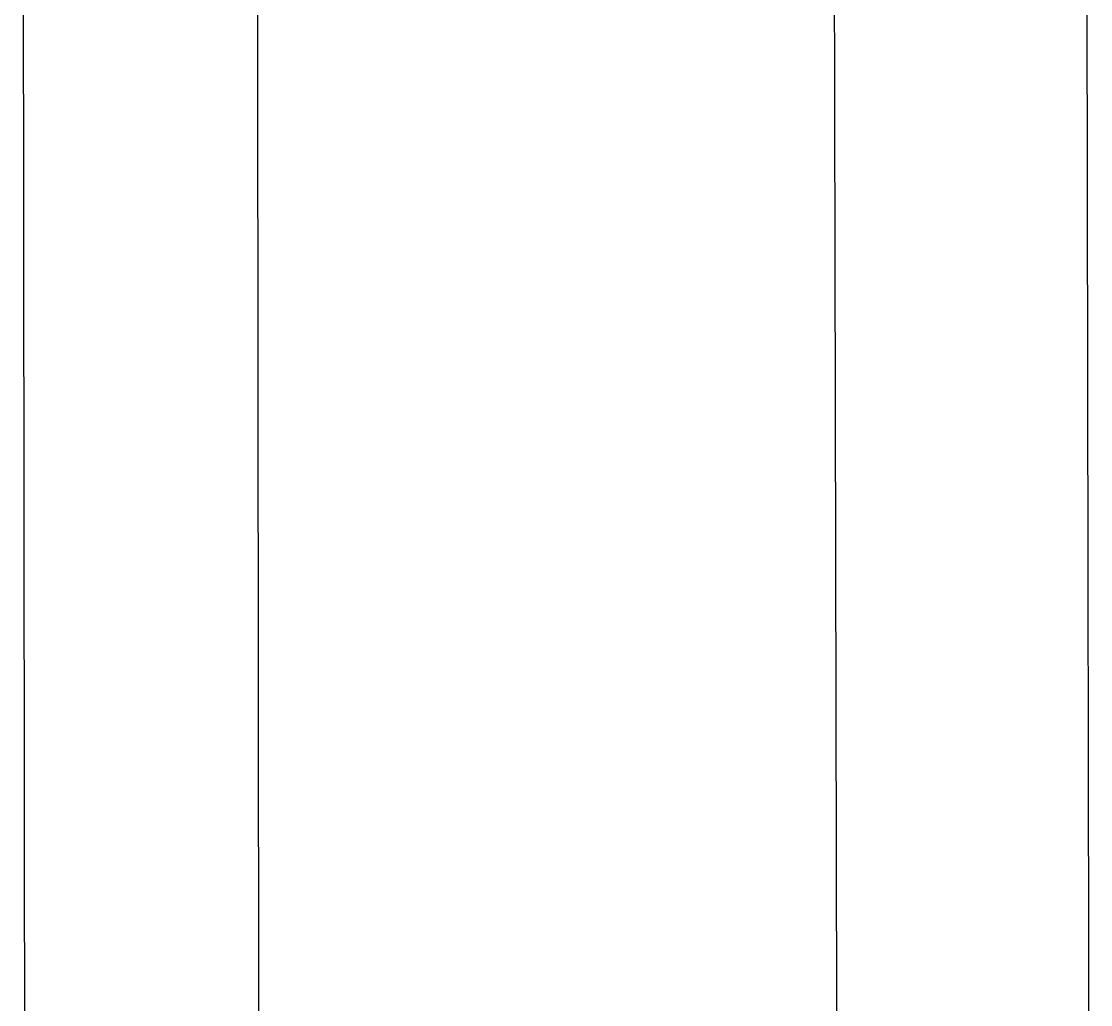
# Model space of a CAD drawing. Header units: inches. Extents: x 19331 to 39017, y 19415 to 38958.
# Drawn here: x 19534.48 to 19557.71, y 19547.14 to 19568.5 of the extents above; entities that cross this region are included whole.
import ezdxf

# ---------------------------------------------------------------- set-up
doc = ezdxf.new("R2010")
doc.units = ezdxf.units.IN
doc.header["$MEASUREMENT"] = 0
doc.layers.add('DRAWING', color=7, linetype='Continuous')

msp = doc.modelspace()

# ---------------------------------------------------------------- linework, layer by layer
at = {"layer": 'DRAWING'}
for points in [[(19539.64462865257, 19540.33106379306), (19539.57114420889, 19608.57790595429)], [(19535.89103326817, 19538.79549565187), (19534.55247361151, 19545.41710444945), (19534.47596960999, 19606.8575431821)], [(19552.23533890349, 19527.58645982261), (19552.1347533779, 19573.14257645515), (19547.68767828873, 19606.91110200822)], [(19557.70929650237, 19527.60621482791), (19557.6306616488, 19573.1292111839), (19553.19071074931, 19606.90042805245)]]:
    msp.add_lwpolyline(points, dxfattribs=at)

doc.saveas('drawing.dxf')
